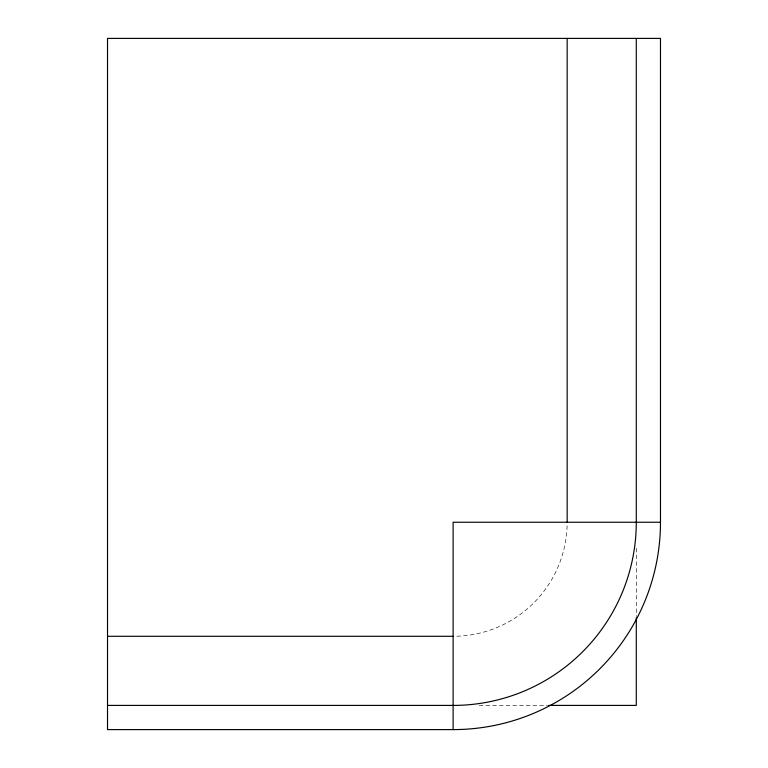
<?xml version="1.0" encoding="UTF-8"?>
<svg xmlns="http://www.w3.org/2000/svg" width="768" height="768" viewBox="0 0 768 768"><rect width="100%" height="100%" fill="white"/><g stroke="black" fill="none" stroke-linecap="round" stroke-linejoin="round"><path stroke-width="0.58" stroke-dasharray="3.84 2.88" d="M479.213 705.408L547.565 705.408M636.288 548.256L636.288 616.637M567.11 525.821A114.048 114.048 0 0 1 456.701 636.23"/><path stroke-width="1.15" d="M660.48 522.24L453.12 522.24L453.12 729.6L107.52 729.6L107.52 38.4L660.48 38.4L660.48 522.24A207.36 207.36 0 0 1 453.12 729.6M107.52 636.288L453.12 636.288M107.52 705.408L453.12 705.408A183.168 183.168 0 0 0 636.288 522.24L636.288 38.4M548.755 705.408L636.288 705.408L636.288 617.837M567.168 38.4L567.168 522.24"/></g></svg>
